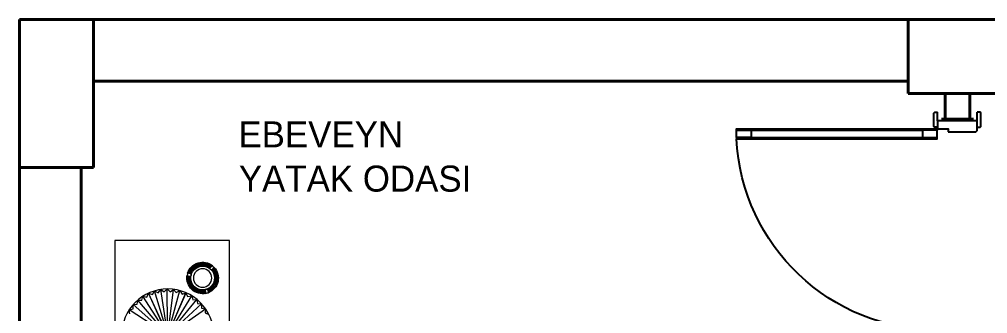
# Model space of a CAD drawing. Header units: millimetres. Extents: x 0 to 2111, y 0 to 1407.
# Drawn here: x 40.6 to 432.9, y 902.5 to 1021.7 of the extents above; entities that cross this region are included whole.
import ezdxf

# ---------------------------------------------------------------- set-up
doc = ezdxf.new("R2010")
doc.units = ezdxf.units.MM
for name, color, linetype, lineweight in [('duvar_40', 255, 'Continuous', 40), ('KAPI_ALFA', 252, 'Continuous', 25), ('tefriş-mobilyaaa', 250, 'Continuous', 15), ('yazı', 255, 'Continuous', 20)]:
    doc.layers.add(name, color=color, linetype=linetype, lineweight=lineweight)
doc.styles.get("Standard").update_dxf_attribs({"font": 'EtrFont'})

# ---------------------------------------------------------------- blocks, each defined once
blk = doc.blocks.new('ebv_yatak')
at = {"layer": 'tefriş-mobilyaaa'}
for p, q in [((-214.148617, 184.742437), (-153.28939, 184.742437)), ((-214.148617, 141.128616), (-214.148617, 184.742437)), ((-189.811241, 177.738481), (-189.969116, 176.158805)), ((-180.902832, 167.594989), (-189.832735, 177.719555)), ((-188.245779, 177.676289), (-189.832735, 177.719555)), ((-180.897919, 167.599315), (-189.811241, 177.738481)), ((-187.869593, 179.218619), (-188.245779, 177.676289)), ((-180.459581, 167.934032), (-187.893511, 179.202869)), ((-186.328021, 178.939162), (-187.893511, 179.202869)), ((-180.454114, 167.937632), (-187.869593, 179.218619)), ((-191.464488, 174.416248), (-193.001893, 174.020414)), ((-181.627211, 166.749471), (-193.001893, 174.020414)), ((-181.623681, 166.754983), (-192.986449, 174.044531)), ((-192.986449, 174.044531), (-192.70279, 172.482533)), ((-189.969116, 176.158805), (-191.546648, 175.980789)), ((-181.294584, 167.197557), (-191.546648, 175.980789)), ((-181.290321, 167.202524), (-191.527998, 176.002522)), ((-191.527998, 176.002522), (-191.464488, 174.416248)), ((-193.65992, 170.395299), (-195.028662, 169.591033)), ((-182.090473, 165.737041), (-195.028662, 169.591033)), ((-182.088599, 165.743313), (-195.020464, 169.618472)), ((-195.020464, 169.618472), (-194.317249, 168.195171)), ((-192.70279, 172.482533), (-194.170144, 171.876586)), ((-181.89424, 166.259453), (-194.170144, 171.876586)), ((-181.891511, 166.265403), (-194.158207, 171.902618)), ((-194.158207, 171.902618), (-193.65992, 170.395299)), ((-194.661981, 165.924972), (-195.756015, 164.774585)), ((-194.317249, 168.195171), (-195.560738, 167.208239)), ((-182.21209, 165.192403), (-195.560738, 167.208239)), ((-182.211107, 165.198874), (-195.556438, 167.236553)), ((-195.556438, 167.236553), (-194.661981, 165.924972)), ((-182.256725, 164.636139), (-195.756015, 164.774585)), ((-182.256652, 164.642684), (-195.755698, 164.803221)), ((-195.755698, 164.803221), (-194.687409, 163.628889)), ((-182.224347, 164.085568), (-195.614363, 162.365839)), ((-195.614363, 162.365839), (-194.393035, 161.351612)), ((-182.223508, 164.079076), (-195.610692, 162.337437)), ((-194.687409, 163.628889), (-195.610692, 162.337437)), ((-182.114821, 163.53837), (-195.135186, 159.971847)), ((-182.113087, 163.532058), (-195.127598, 159.944233)), ((-181.930206, 163.01174), (-194.327494, 157.667842)), ((-181.92761, 163.005731), (-194.316136, 157.641552)), ((-181.674094, 162.515929), (-193.207006, 155.498668)), ((-181.670687, 162.51034), (-193.1921, 155.474215)), ((-181.351471, 162.060587), (-191.795532, 153.506547)), ((-181.34732, 162.055526), (-191.777367, 153.484406)), ((-195.135186, 159.971847), (-193.784591, 159.137466)), ((-194.393035, 161.351612), (-195.127598, 159.944233)), ((-193.784591, 159.137466), (-194.316136, 157.641552)), ((-180.968617, 161.654577), (-190.120544, 151.730251)), ((-180.963801, 161.650143), (-190.099475, 151.710854)), ((-180.532983, 161.305801), (-188.214645, 150.204356)), ((-180.527597, 161.30208), (-188.191081, 150.18808)), ((-201.486783, 155.878561), (-201.758486, 157.052602)), ((-200.512532, 156.104027), (-200.784235, 157.278068)), ((-194.327494, 157.667842), (-192.873919, 157.029548)), ((-193.207006, 155.498668), (-191.678743, 155.068884)), ((-192.873919, 157.029548), (-193.1921, 155.474215)), ((-191.678743, 155.068884), (-191.777367, 153.484406)), ((-191.795532, 153.506547), (-190.222328, 153.293638)), ((-190.222328, 153.293638), (-190.099475, 151.710854)), ((-190.120544, 151.730251), (-188.53302, 151.738363)), ((-188.53302, 151.738363), (-188.191081, 150.18808)), ((-203.754266, 148.447911), (-204.635164, 147.625589)), ((-203.071881, 147.716918), (-203.952779, 146.894596)), ((-195.503008, 149.468545), (-194.350407, 149.116826)), ((-195.211142, 150.425005), (-194.058541, 150.073285)), ((-188.214645, 150.204356), (-186.643699, 150.433329)), ((-186.643699, 150.433329), (-186.089331, 148.945722)), ((-153.28939, 141.128616), (-214.148617, 141.128616))]:
    blk.add_line(p, q, dxfattribs=at)
for centre, radius in [((-178.256935, 164.595117), 17.5), ((-199.923269, 151.340161), 3.5)]:
    blk.add_circle(centre, radius, dxfattribs=at)
for centre, radius, start, end in [((-199.923269, 151.340161), 6, 107.810482, 218.250099), ((-199.923269, 151.340161), 5.7, 108.062704, 217.997877), ((-199.923269, 151.340161), 5.4, 108.343065, 217.717516), ((-199.923269, 151.340161), 5.1, 108.656561, 217.404019), ((-199.923269, 151.340161), 4.8, 109.008218, 217.052363), ((-199.923269, 151.340161), 4.5, 223.51216, 222.54842), ((-201.5722, 158.46528), 1.424908, 262.487927, 303.572654), ((-201.070932, 156.299273), 0.59155, 225.332891, 340.72769), ((-199.923269, 151.340161), 6, 347.810482, 98.250099), ((-199.923269, 151.340161), 5.7, 348.062704, 97.997877), ((-199.923269, 151.340161), 5.4, 348.343065, 97.717516), ((-199.923269, 151.340161), 5.1, 348.656561, 97.404019), ((-199.923269, 151.340161), 4.8, 349.008218, 97.052363), ((-205.269337, 146.349585), 1.424908, 22.487927, 63.572654), ((-199.923269, 151.340161), 6, 227.810482, 338.250099), ((-203.644154, 147.8667), 0.59155, 345.332891, 100.72769), ((-199.923269, 151.340161), 5.7, 228.062704, 337.997877), ((-199.923269, 151.340161), 5.4, 228.343065, 337.717516), ((-199.923269, 151.340161), 5.1, 228.656561, 337.404019), ((-199.923269, 151.340161), 4.8, 229.008218, 337.052363), ((-195.05472, 149.854511), 0.59155, 105.332891, 220.72769), ((-192.928269, 149.205618), 1.424908, 142.487927, 183.572654)]:
    blk.add_arc(centre, radius, start, end, dxfattribs=at)
blk = doc.blocks.new('hnjtgyu')
at = {"layer": 'KAPI_ALFA'}
for p, q in [((-88, 0), (-91.5, 0)), ((0, 0), (3.5, 0)), ((-89, -14.5), (-89, -1.5)), ((1, -14.5), (1, -1.5)), ((-88, -16), (-91.5, -16)), ((0, -16), (3.5, -16)), ((-6.7, -91.501906), (-6.7, -22.2)), ((-3.7, -91.501906), (-3.7, -22.2))]:
    blk.add_line(p, q, dxfattribs=at)
at = {"layer": 'KAPI_ALFA', "flags": 128}
for points in [[(-85.5, 0), (-85.5, 1.2), (-85.8, 1.5), (-91.2, 1.5), (-91.5, 1.2), (-91.5, 0)], [(-2.5, 0), (-2.5, 1.2), (-2.2, 1.5), (3.2, 1.5), (3.5, 1.2), (3.5, 0)], [(-85.5, -16), (-85.5, -17.2), (-85.8, -17.5), (-91.2, -17.5), (-91.5, -17.2), (-91.5, -16)], [(-6.7, -97.501906), (-7.2, -97.501906), (-7.2, -16.2), (-6.7, -16.2)], [(-3.7, -97.501906), (-3.2, -97.501906), (-3.2, -16.2), (-3.7, -16.2)], [(-2.5, -16), (-2.5, -17.2), (-2.2, -17.5), (3.2, -17.5), (3.5, -17.2), (3.5, -16)]]:
    blk.add_lwpolyline(points, dxfattribs=at)
for points in [[(-83.6, -11.8), (-83.6, -0.5), (-84.1, 0), (-88, 0), (-88, -16), (-84.8, -16), (-84.8, -11.8)], [(-4.4, -11.8), (-4.4, -0.5), (-3.9, 0), (0, 0), (0, -16), (-3.2, -16), (-3.2, -11.8)], [(-6.7, -16.2), (-3.7, -16.2), (-3.7, -22.2), (-6.7, -22.2)], [(-6.7, -97.501906), (-3.7, -97.501906), (-3.7, -91.501906), (-6.7, -91.501906)]]:
    blk.add_lwpolyline(points, close=True, dxfattribs=at)
at = {"layer": 'KAPI_ALFA'}
blk.add_arc((-3.2, -16.2), 81.400246, 179.859224, 267.183357, dxfattribs=at)

msp = doc.modelspace()

# ---------------------------------------------------------------- linework, layer by layer
at = {"layer": 'duvar_40'}
for p, q in [((40.645918, 1021.717939), (70.645904, 1021.717939)), ((40.645918, 961.717966), (40.645918, 1021.717939)), ((400.64617, 1021.717939), (70.645904, 1021.717939)), ((70.645904, 1021.717939), (70.645904, 961.717966)), ((400.64617, 1021.717939), (460.646143, 1021.717939)), ((400.64617, 991.717953), (400.64617, 1021.717939)), ((40.645918, 716.717975), (40.645363, 1001.494708)), ((400.64617, 996.717939), (70.645904, 996.717939)), ((460.646143, 991.717953), (400.64617, 991.717953)), ((415.646146, 980.59645), (415.646146, 991.717953)), ((425.646146, 980.59645), (425.646146, 991.717953)), ((70.645904, 961.717966), (40.645918, 961.717966)), ((65.645363, 716.717975), (65.645363, 961.717966))]:
    msp.add_line(p, q, dxfattribs=at)

# ---------------------------------------------------------------- block references
at = {"layer": 'KAPI_ALFA', "xscale": -1, "rotation": 270}
msp.add_blockref('hnjtgyu', (428.646146, 980.59645), dxfattribs=at)
at = {"layer": 'tefriş-mobilyaaa', "xscale": -1.066667, "yscale": 1.066667, "zscale": 1.066667, "rotation": 90}
msp.add_blockref('ebv_yatak', (276.312571, 703.718002), dxfattribs=at)

# ---------------------------------------------------------------- texts
at = {"layer": 'yazı', "color": 40}
for s, p in [('EBEVEYN', (129.384111, 969.871615, 0.016175)), ('YATAK ODASI', (129.559229, 951.951103, 0.016175))]:
    msp.add_text(s, height=10.560384, rotation=360, dxfattribs=at).set_placement(p)

doc.saveas('drawing.dxf')
